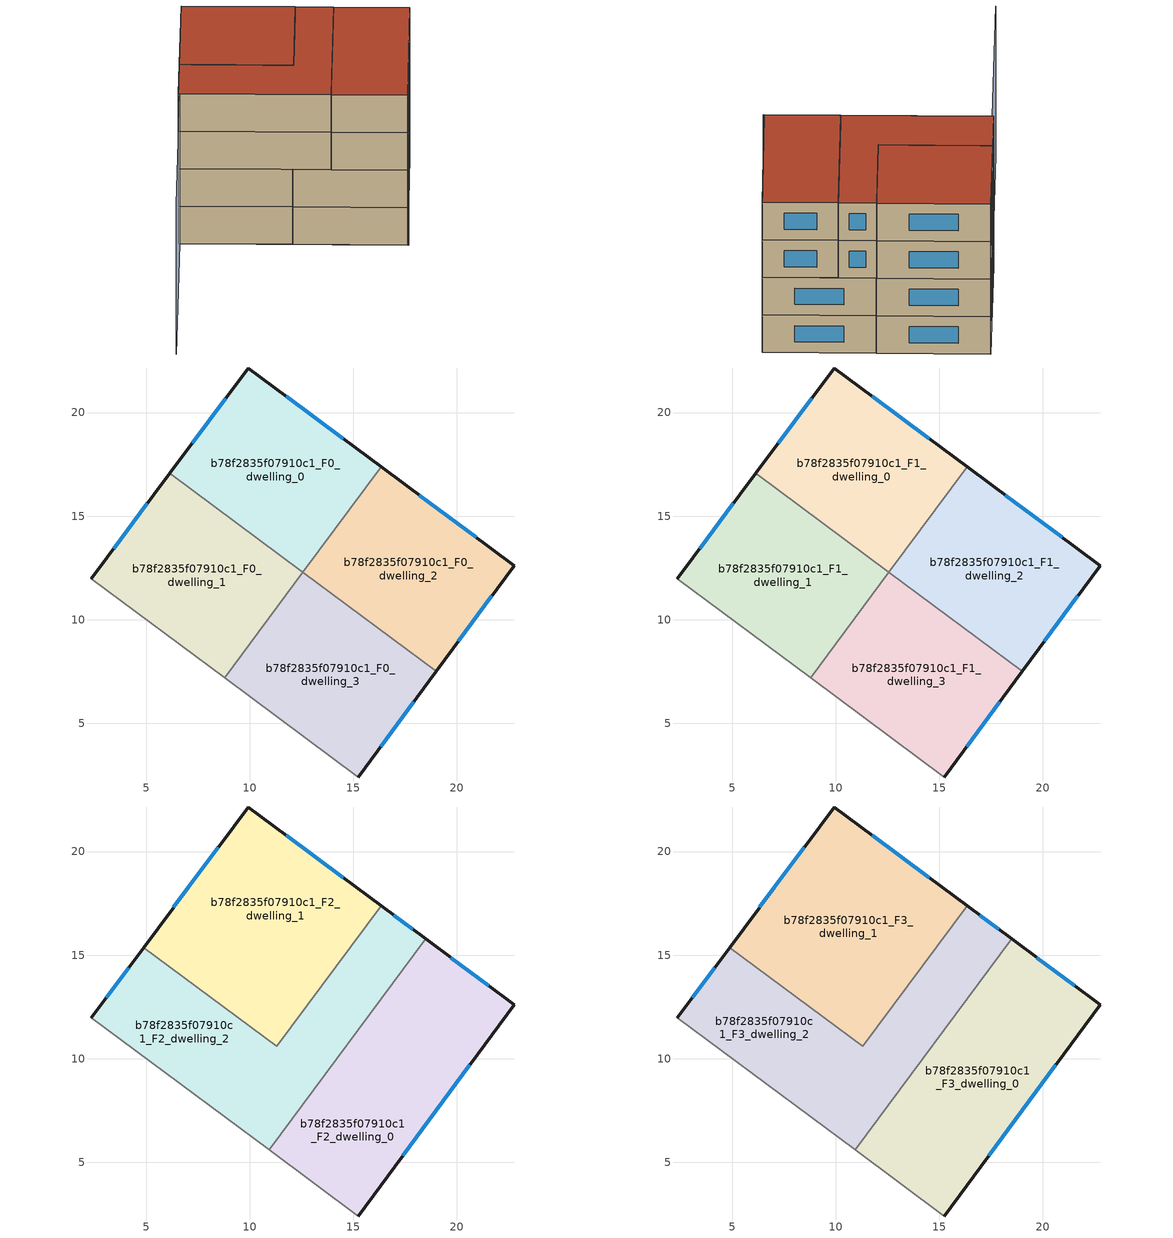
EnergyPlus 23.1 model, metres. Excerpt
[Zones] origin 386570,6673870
b78f2835f07910c1_F0_dwelling_0
 floor ground (EU_floor_Construction): 16.36,17.38 12.58,12.29 6.14,17.06 9.93,22.15 z0
 wall outside (EU_wall_Construction): 16.36,17.38 9.93,22.15 6.14,17.06 z0:3
 wall to b78f2835f07910c1_F0_dwelling_1 (EU_wall_Construction): 6.14,17.06 12.58,12.29 z0:3
 wall to b78f2835f07910c1_F0_dwelling_2 (EU_wall_Construction): 12.58,12.29 16.36,17.38 z0:3
 window (EU_Window_Construction): 8.85,20.7 7.23,18.52 / 14.52,18.74 11.77,20.79 z0.86:2.14
b78f2835f07910c1_F0_dwelling_1
 floor ground (EU_floor_Construction): 12.58,12.29 8.8,7.2 2.36,11.98 6.14,17.06 z0
 wall outside (EU_wall_Construction): 6.14,17.06 2.36,11.98 z0:3
 wall adiabatic (EU_wall_Construction): 2.36,11.98 8.8,7.2 z0:3
 wall to b78f2835f07910c1_F0_dwelling_3 (EU_wall_Construction): 8.8,7.2 12.57,12.28 z0:3
 window (EU_Window_Construction): 5.06,15.61 3.44,13.43 z0.86:2.14
b78f2835f07910c1_F0_dwelling_2
 floor ground (EU_floor_Construction): 22.77,12.61 19.01,7.5 12.57,12.28 16.36,17.38 z0
 wall outside (EU_wall_Construction): 19.01,7.5 22.77,12.61 16.36,17.38 z0:3
 wall to b78f2835f07910c1_F0_dwelling_3 (EU_wall_Construction): 12.57,12.28 19.01,7.5 z0:3
 window (EU_Window_Construction): 20.94,13.97 18.19,16.02 / 20.08,8.96 21.7,11.15 z0.86:2.14
b78f2835f07910c1_F0_dwelling_3
 floor ground (EU_floor_Construction): 19.01,7.5 15.26,2.4 8.8,7.2 12.57,12.28 z0
 wall outside (EU_wall_Construction): 15.26,2.4 19.01,7.5 z0:3
 wall adiabatic (EU_wall_Construction): 8.8,7.2 15.26,2.4 z0:3
 window (EU_Window_Construction): 16.33,3.86 17.94,6.04 z0.86:2.14
b78f2835f07910c1_F1_dwelling_0
 floor to b78f2835f07910c1_F0_dwelling_0 (EU_floor_Construction): 16.36,17.38 12.58,12.29 6.14,17.06 9.93,22.15 z3
 wall outside (EU_wall_Construction): 16.36,17.38 9.93,22.15 6.14,17.06 z3:6
 wall to b78f2835f07910c1_F1_dwelling_1 (EU_wall_Construction): 6.14,17.06 12.58,12.29 z3:6
 wall to b78f2835f07910c1_F1_dwelling_2 (EU_wall_Construction): 12.58,12.29 16.36,17.38 z3:6
 window (EU_Window_Construction): 8.85,20.7 7.23,18.52 / 14.52,18.74 11.77,20.79 z3.86:5.14
b78f2835f07910c1_F1_dwelling_1
 floor to b78f2835f07910c1_F0_dwelling_1 (EU_floor_Construction): 12.58,12.29 8.8,7.2 2.36,11.98 6.14,17.06 z3
 wall outside (EU_wall_Construction): 6.14,17.06 2.36,11.98 z3:6
 wall adiabatic (EU_wall_Construction): 2.36,11.98 8.8,7.2 z3:6
 wall to b78f2835f07910c1_F1_dwelling_3 (EU_wall_Construction): 8.8,7.2 12.57,12.28 z3:6
 window (EU_Window_Construction): 5.06,15.61 3.44,13.43 z3.86:5.14
b78f2835f07910c1_F1_dwelling_2
 floor to b78f2835f07910c1_F0_dwelling_2 (EU_floor_Construction): 22.77,12.61 19.01,7.5 12.57,12.28 16.36,17.38 z3
 wall outside (EU_wall_Construction): 19.01,7.5 22.77,12.61 16.36,17.38 z3:6
 wall to b78f2835f07910c1_F1_dwelling_3 (EU_wall_Construction): 12.57,12.28 19.01,7.5 z3:6
 window (EU_Window_Construction): 20.94,13.97 18.19,16.02 / 20.08,8.96 21.7,11.15 z3.86:5.14
b78f2835f07910c1_F1_dwelling_3
 floor to b78f2835f07910c1_F0_dwelling_3 (EU_floor_Construction): 19.01,7.5 15.25,2.4 8.8,7.2 12.57,12.28 z3
 wall outside (EU_wall_Construction): 15.26,2.4 19.01,7.5 z3:6
 wall adiabatic (EU_wall_Construction): 8.8,7.2 15.26,2.4 z3:6
 window (EU_Window_Construction): 16.33,3.86 17.94,6.04 z3.86:5.14
b78f2835f07910c1_F2_dwelling_0
 floor to b78f2835f07910c1_F1_dwelling_2 (EU_floor_Construction): 22.77,12.61 19.01,7.5 14.72,10.69 18.5,15.78 z6
 floor to b78f2835f07910c1_F1_dwelling_3 (EU_floor_Construction): 19.01,7.5 15.25,2.4 10.94,5.6 14.72,10.69 z6
 wall outside (EU_wall_Construction): 15.26,2.4 22.77,12.61 18.5,15.78 z6:9
 wall adiabatic (EU_wall_Construction): 10.94,5.6 15.26,2.4 z6:9
 wall to b78f2835f07910c1_F2_dwelling_2 (EU_wall_Construction): 18.5,15.78 10.94,5.6 z6:9
 window (EU_Window_Construction): 21.55,13.52 19.72,14.88 / 17.4,5.32 20.62,9.69 z6.86:8.14
b78f2835f07910c1_F2_dwelling_1
 floor to b78f2835f07910c1_F1_dwelling_0 (EU_floor_Construction): 16.36,17.38 12.58,12.29 6.14,17.06 9.93,22.15 z6
 floor to b78f2835f07910c1_F1_dwelling_1 (EU_floor_Construction): 12.58,12.29 11.31,10.59 4.88,15.36 6.14,17.06 z6
 wall outside (EU_wall_Construction): 16.36,17.38 9.93,22.15 4.88,15.37 z6:9
 wall to b78f2835f07910c1_F2_dwelling_2 (EU_wall_Construction): 4.88,15.37 11.31,10.59 16.36,17.38 z6:9
 window (EU_Window_Construction): 14.52,18.74 11.77,20.79 / 8.49,20.21 6.32,17.3 z6.86:8.14
b78f2835f07910c1_F2_dwelling_2
 floor to b78f2835f07910c1_F1_dwelling_2 (EU_floor_Construction): 18.5,15.78 14.72,10.69 12.57,12.28 16.36,17.38 z6
 floor to b78f2835f07910c1_F1_dwelling_1 (EU_floor_Construction): 12.52,12.21 8.8,7.2 2.36,11.98 4.88,15.36 11.31,10.59 z6
 floor to b78f2835f07910c1_F1_dwelling_3 (EU_floor_Construction): 14.72,10.69 10.94,5.6 8.8,7.2 12.57,12.28 z6
 wall outside (EU_wall_Construction): 4.88,15.37 2.36,11.98 / 18.5,15.78 16.36,17.38 z6:9
 wall adiabatic (EU_wall_Construction): 2.36,11.98 10.94,5.6 z6:9
 window (EU_Window_Construction): 4.16,14.4 3.08,12.95 / 17.89,16.24 16.97,16.92 z6.86:8.14
b78f2835f07910c1_F3_dwelling_0
 floor to b78f2835f07910c1_F2_dwelling_0 (EU_floor_Construction): 22.77,12.61 15.25,2.4 10.94,5.6 18.5,15.78 z9
 wall outside (EU_wall_Construction): 15.26,2.4 22.77,12.61 18.5,15.78 z9:12
 wall adiabatic (EU_wall_Construction): 10.94,5.6 15.26,2.4 z9:12
 wall to b78f2835f07910c1_F3_dwelling_2 (EU_wall_Construction): 18.5,15.78 10.94,5.6 z9:12
 window (EU_Window_Construction): 21.55,13.52 19.72,14.88 / 17.4,5.32 20.62,9.69 z9.86:11.14
 roof outside (EU_roof_Construction): 15.26,2.4 22.77,12.61 18.5,15.78 10.94,5.6 z12
b78f2835f07910c1_F3_dwelling_1
 floor to b78f2835f07910c1_F2_dwelling_1 (EU_floor_Construction): 16.36,17.38 11.31,10.59 4.88,15.37 9.93,22.15 z9
 wall outside (EU_wall_Construction): 16.36,17.38 9.93,22.15 4.88,15.37 z9:12
 wall to b78f2835f07910c1_F3_dwelling_2 (EU_wall_Construction): 4.88,15.37 11.31,10.59 16.36,17.38 z9:12
 window (EU_Window_Construction): 14.52,18.74 11.77,20.79 / 8.49,20.21 6.32,17.3 z9.86:11.14
 roof outside (EU_roof_Construction): 11.31,10.59 16.36,17.38 9.93,22.15 4.88,15.37 z12
b78f2835f07910c1_F3_dwelling_2
 floor to b78f2835f07910c1_F2_dwelling_2 (EU_floor_Construction): 18.5,15.78 10.94,5.6 2.36,11.98 4.88,15.37 11.31,10.59 16.36,17.38 z9
 wall outside (EU_wall_Construction): 4.88,15.37 2.36,11.98 / 18.5,15.78 16.36,17.38 z9:12
 wall adiabatic (EU_wall_Construction): 2.36,11.98 10.94,5.6 z9:12
 window (EU_Window_Construction): 4.16,14.4 3.08,12.95 / 17.89,16.24 16.97,16.92 z9.86:11.14
 roof outside (EU_roof_Construction): 10.94,5.6 18.5,15.78 16.36,17.38 11.31,10.59 4.88,15.37 2.36,11.98 z12
shading: -7.1,-0.92 2.43,11.92 / 2.43,11.92 15.32,2.35 z0:12
[Building]
EU S2 Campaign: North Axis=0; Terrain=City; Solar Distribution=FullExterior
[Site:Location]
Helsinki-Vantaa.AP: Latitude=60.317; Longitude=24.963; Time Zone=2; Elevation=54.6
[SizingPeriod:WeatherFileDays]
AnnualSizingPeriod: Begin Month=1; Begin Day of Month=1; End Month=12; End Day of Month=31; Day of Week for Start Day=Monday; Use Weather File Daylight Saving Period=No; Use Weather File Rain and Snow Indicators=No
[MATERIAL]
EU_InternalMass_Material: Roughness=MediumRough; Thickness=0.1; Conductivity=1; Density=1800; Specific Heat=900; Thermal Absorptance=0.9; Solar Absorptance=0.7; Visible Absorptance=0.7
[MATERIAL:NOMASS] Roughness=MediumRough; Thermal Absorptance=0.9; Solar Absorptance=0.7; Visible Absorptance=0.7
Name | Thermal Resistance
EU_wall_NoMass | 1.10183
EU_roof_NoMass; EU_floor_NoMass | 1.70606
[WINDOWMATERIAL:SIMPLEGLAZINGSYSTEM]
EU_Window_SimpleGlazing: UFactor=3.11035; Solar Heat Gain Coefficient=0.8; Visible Transmittance=0.8
[CONSTRUCTION]
EU_wall_Construction: EU_wall_NoMass
EU_roof_Construction: EU_roof_NoMass
EU_floor_Construction: EU_floor_NoMass
EU_Window_Construction: EU_Window_SimpleGlazing
EU_InternalMass_Construction: EU_InternalMass_Material
[ZONE] Type=1; Multiplier=1; Ceiling Height=autocalculate; Floor Area=autocalculate; Part of Total Floor Area=Yes
Name | Volume
b78f2835f07910c1_F0_dwelling_0 | 152.465
b78f2835f07910c1_F1_dwelling_0 | 152.463
b78f2835f07910c1_F2_dwelling_0 | 203.282
b78f2835f07910c1_F3_dwelling_0 | 203.286
b78f2835f07910c1_F0_dwelling_1; b78f2835f07910c1_F1_dwelling_1 | 152.454
b78f2835f07910c1_F2_dwelling_1 | 203.266
b78f2835f07910c1_F3_dwelling_1 | 203.269
b78f2835f07910c1_F0_dwelling_2 | 152.461
b78f2835f07910c1_F1_dwelling_2 | 152.459
b78f2835f07910c1_F2_dwelling_2 | 203.235
b78f2835f07910c1_F3_dwelling_2 | 203.287
b78f2835f07910c1_F0_dwelling_3 | 152.455
b78f2835f07910c1_F1_dwelling_3 | 152.456
[INTERNALMASS] Construction=EU_InternalMass_Construction
Name | Zone or ZoneList | Surface Area
b78f2835f07910c1_F0_dwelling_0_EU_InternalMass | b78f2835f07910c1_F0_dwelling_0 | 50.8212
b78f2835f07910c1_F0_dwelling_1_EU_InternalMass | b78f2835f07910c1_F0_dwelling_1 | 50.818
b78f2835f07910c1_F0_dwelling_2_EU_InternalMass | b78f2835f07910c1_F0_dwelling_2 | 50.82
b78f2835f07910c1_F0_dwelling_3_EU_InternalMass | b78f2835f07910c1_F0_dwelling_3 | 50.8184
b78f2835f07910c1_F1_dwelling_0_EU_InternalMass | b78f2835f07910c1_F1_dwelling_0 | 50.8212
b78f2835f07910c1_F1_dwelling_1_EU_InternalMass | b78f2835f07910c1_F1_dwelling_1 | 50.818
b78f2835f07910c1_F1_dwelling_2_EU_InternalMass | b78f2835f07910c1_F1_dwelling_2 | 50.82
b78f2835f07910c1_F1_dwelling_3_EU_InternalMass | b78f2835f07910c1_F1_dwelling_3 | 50.8184
b78f2835f07910c1_F2_dwelling_0_EU_InternalMass | b78f2835f07910c1_F2_dwelling_0 | 67.7588
b78f2835f07910c1_F2_dwelling_1_EU_InternalMass | b78f2835f07910c1_F2_dwelling_1 | 67.7556
b78f2835f07910c1_F2_dwelling_2_EU_InternalMass | b78f2835f07910c1_F2_dwelling_2 | 67.7627
b78f2835f07910c1_F3_dwelling_0_EU_InternalMass | b78f2835f07910c1_F3_dwelling_0 | 67.7588
b78f2835f07910c1_F3_dwelling_1_EU_InternalMass | b78f2835f07910c1_F3_dwelling_1 | 67.7556
b78f2835f07910c1_F3_dwelling_2_EU_InternalMass | b78f2835f07910c1_F3_dwelling_2 | 67.7627
[OTHEREQUIPMENT] Fuel Type=Electricity; Design Level Calculation Method=Watts/Area; Power per Zone Floor Area=1; Fraction Latent=0; Fraction Radiant=0; Fraction Lost=0; Carbon Dioxide Generation Rate=0; EndUse Subcategory=EU_Step8_InternalGains
Name | Zone or ZoneList or Space or SpaceList | Schedule
EU_Step8_InternalGain_b78f2835f07910c1_F0_dwelling_0_f000 | b78f2835f07910c1_F0_dwelling_0 | EU_Step8_GainSchedule_b78f2835f07910c1_F0_dwelling_0_f000
EU_Step8_InternalGain_b78f2835f07910c1_F0_dwelling_1_f000 | b78f2835f07910c1_F0_dwelling_1 | EU_Step8_GainSchedule_b78f2835f07910c1_F0_dwelling_1_f000
EU_Step8_InternalGain_b78f2835f07910c1_F0_dwelling_2_f000 | b78f2835f07910c1_F0_dwelling_2 | EU_Step8_GainSchedule_b78f2835f07910c1_F0_dwelling_2_f000
EU_Step8_InternalGain_b78f2835f07910c1_F0_dwelling_3_f000 | b78f2835f07910c1_F0_dwelling_3 | EU_Step8_GainSchedule_b78f2835f07910c1_F0_dwelling_3_f000
EU_Step8_InternalGain_b78f2835f07910c1_F1_dwelling_0_f000 | b78f2835f07910c1_F1_dwelling_0 | EU_Step8_GainSchedule_b78f2835f07910c1_F1_dwelling_0_f000
EU_Step8_InternalGain_b78f2835f07910c1_F1_dwelling_1_f000 | b78f2835f07910c1_F1_dwelling_1 | EU_Step8_GainSchedule_b78f2835f07910c1_F1_dwelling_1_f000
EU_Step8_InternalGain_b78f2835f07910c1_F1_dwelling_2_f000 | b78f2835f07910c1_F1_dwelling_2 | EU_Step8_GainSchedule_b78f2835f07910c1_F1_dwelling_2_f000
EU_Step8_InternalGain_b78f2835f07910c1_F1_dwelling_3_f000 | b78f2835f07910c1_F1_dwelling_3 | EU_Step8_GainSchedule_b78f2835f07910c1_F1_dwelling_3_f000
EU_Step8_InternalGain_b78f2835f07910c1_F2_dwelling_0_f000 | b78f2835f07910c1_F2_dwelling_0 | EU_Step8_GainSchedule_b78f2835f07910c1_F2_dwelling_0_f000
EU_Step8_InternalGain_b78f2835f07910c1_F2_dwelling_1_f000 | b78f2835f07910c1_F2_dwelling_1 | EU_Step8_GainSchedule_b78f2835f07910c1_F2_dwelling_1_f000
EU_Step8_InternalGain_b78f2835f07910c1_F2_dwelling_2_f000 | b78f2835f07910c1_F2_dwelling_2 | EU_Step8_GainSchedule_b78f2835f07910c1_F2_dwelling_2_f000
EU_Step8_InternalGain_b78f2835f07910c1_F3_dwelling_0_f000 | b78f2835f07910c1_F3_dwelling_0 | EU_Step8_GainSchedule_b78f2835f07910c1_F3_dwelling_0_f000
EU_Step8_InternalGain_b78f2835f07910c1_F3_dwelling_1_f000 | b78f2835f07910c1_F3_dwelling_1 | EU_Step8_GainSchedule_b78f2835f07910c1_F3_dwelling_1_f000
EU_Step8_InternalGain_b78f2835f07910c1_F3_dwelling_2_f000 | b78f2835f07910c1_F3_dwelling_2 | EU_Step8_GainSchedule_b78f2835f07910c1_F3_dwelling_2_f000
[ZONEVENTILATION:DESIGNFLOWRATE] Schedule=EU_AlwaysOn; Design Flow Rate Calculation Method=AirChanges/Hour; Air Changes per Hour=0.756316; Ventilation Type=Natural; Fan Pressure Rise=0; Fan Total Efficiency=1; Constant Term Coefficient=1; Temperature Term Coefficient=0; Velocity Term Coefficient=0; Velocity Squared Term Coefficient=0; Minimum Indoor Temperature=-100; Maximum Indoor Temperature=100; Delta Temperature=-100; Minimum Outdoor Temperature=-100; Maximum Outdoor Temperature=100; Maximum Wind Speed=40
Name | Zone or ZoneList or Space or SpaceList
EU_ConstantAir_b78f2835f07910c1_F0_dwelling_0 | b78f2835f07910c1_F0_dwelling_0
EU_ConstantAir_b78f2835f07910c1_F0_dwelling_1 | b78f2835f07910c1_F0_dwelling_1
EU_ConstantAir_b78f2835f07910c1_F0_dwelling_2 | b78f2835f07910c1_F0_dwelling_2
EU_ConstantAir_b78f2835f07910c1_F0_dwelling_3 | b78f2835f07910c1_F0_dwelling_3
EU_ConstantAir_b78f2835f07910c1_F1_dwelling_0 | b78f2835f07910c1_F1_dwelling_0
EU_ConstantAir_b78f2835f07910c1_F1_dwelling_1 | b78f2835f07910c1_F1_dwelling_1
EU_ConstantAir_b78f2835f07910c1_F1_dwelling_2 | b78f2835f07910c1_F1_dwelling_2
EU_ConstantAir_b78f2835f07910c1_F1_dwelling_3 | b78f2835f07910c1_F1_dwelling_3
EU_ConstantAir_b78f2835f07910c1_F2_dwelling_0 | b78f2835f07910c1_F2_dwelling_0
EU_ConstantAir_b78f2835f07910c1_F2_dwelling_1 | b78f2835f07910c1_F2_dwelling_1
EU_ConstantAir_b78f2835f07910c1_F2_dwelling_2 | b78f2835f07910c1_F2_dwelling_2
EU_ConstantAir_b78f2835f07910c1_F3_dwelling_0 | b78f2835f07910c1_F3_dwelling_0
EU_ConstantAir_b78f2835f07910c1_F3_dwelling_1 | b78f2835f07910c1_F3_dwelling_1
EU_ConstantAir_b78f2835f07910c1_F3_dwelling_2 | b78f2835f07910c1_F3_dwelling_2
[HVACTEMPLATE:THERMOSTAT] Constant Heating Setpoint=20; Constant Cooling Setpoint=50
EU_HeatOnly_b78f2835f07910c1_F0_dwelling_0; EU_HeatOnly_b78f2835f07910c1_F0_dwelling_1; EU_HeatOnly_b78f2835f07910c1_F0_dwelling_2; EU_HeatOnly_b78f2835f07910c1_F0_dwelling_3; EU_HeatOnly_b78f2835f07910c1_F1_dwelling_0; EU_HeatOnly_b78f2835f07910c1_F1_dwelling_1; EU_HeatOnly_b78f2835f07910c1_F1_dwelling_2; EU_HeatOnly_b78f2835f07910c1_F1_dwelling_3; EU_HeatOnly_b78f2835f07910c1_F2_dwelling_0; EU_HeatOnly_b78f2835f07910c1_F2_dwelling_1; EU_HeatOnly_b78f2835f07910c1_F2_dwelling_2; EU_HeatOnly_b78f2835f07910c1_F3_dwelling_0; EU_HeatOnly_b78f2835f07910c1_F3_dwelling_1; EU_HeatOnly_b78f2835f07910c1_F3_dwelling_2
[HVACTEMPLATE:ZONE:IDEALLOADSAIRSYSTEM] System Availability Schedule=EU_AlwaysOn; Maximum Heating Supply Air Temperature=50; Minimum Cooling Supply Air Temperature=13; Maximum Heating Supply Air Humidity Ratio=0.0156; Minimum Cooling Supply Air Humidity Ratio=0.0077; Heating Limit=NoLimit; Cooling Limit=NoLimit; Heating Availability Schedule=EU_AlwaysOn; Cooling Availability Schedule=EU_CoolingOff; Dehumidification Control Type=ConstantSensibleHeatRatio; Cooling Sensible Heat Ratio=0.7; Dehumidification Setpoint=60; Humidification Control Type=None; Humidification Setpoint=30; Outdoor Air Method=None; Outdoor Air Flow Rate per Person=0.00944; Outdoor Air Flow Rate per Zone Floor Area=0; Outdoor Air Flow Rate per Zone=0; Demand Controlled Ventilation Type=None; Outdoor Air Economizer Type=NoEconomizer; Heat Recovery Type=None; Sensible Heat Recovery Effectiveness=0.7; Latent Heat Recovery Effectiveness=0.65
Name | Template Thermostat
b78f2835f07910c1_F0_dwelling_0 | EU_HeatOnly_b78f2835f07910c1_F0_dwelling_0
b78f2835f07910c1_F0_dwelling_1 | EU_HeatOnly_b78f2835f07910c1_F0_dwelling_1
b78f2835f07910c1_F0_dwelling_2 | EU_HeatOnly_b78f2835f07910c1_F0_dwelling_2
b78f2835f07910c1_F0_dwelling_3 | EU_HeatOnly_b78f2835f07910c1_F0_dwelling_3
b78f2835f07910c1_F1_dwelling_0 | EU_HeatOnly_b78f2835f07910c1_F1_dwelling_0
b78f2835f07910c1_F1_dwelling_1 | EU_HeatOnly_b78f2835f07910c1_F1_dwelling_1
b78f2835f07910c1_F1_dwelling_2 | EU_HeatOnly_b78f2835f07910c1_F1_dwelling_2
b78f2835f07910c1_F1_dwelling_3 | EU_HeatOnly_b78f2835f07910c1_F1_dwelling_3
b78f2835f07910c1_F2_dwelling_0 | EU_HeatOnly_b78f2835f07910c1_F2_dwelling_0
b78f2835f07910c1_F2_dwelling_1 | EU_HeatOnly_b78f2835f07910c1_F2_dwelling_1
b78f2835f07910c1_F2_dwelling_2 | EU_HeatOnly_b78f2835f07910c1_F2_dwelling_2
b78f2835f07910c1_F3_dwelling_0 | EU_HeatOnly_b78f2835f07910c1_F3_dwelling_0
b78f2835f07910c1_F3_dwelling_1 | EU_HeatOnly_b78f2835f07910c1_F3_dwelling_1
b78f2835f07910c1_F3_dwelling_2 | EU_HeatOnly_b78f2835f07910c1_F3_dwelling_2
[SIZING:ZONE] Zone Cooling Design Supply Air Temperature Input Method=SupplyAirTemperature; Zone Cooling Design Supply Air Temperature=13; Zone Heating Design Supply Air Temperature Input Method=SupplyAirTemperature; Zone Heating Design Supply Air Temperature=50; Zone Cooling Design Supply Air Humidity Ratio=0.008; Zone Heating Design Supply Air Humidity Ratio=0.008; Cooling Design Air Flow Method=DesignDay; Cooling Design Air Flow Rate=0; Cooling Minimum Air Flow per Zone Floor Area=0.000762; Cooling Minimum Air Flow=0; Cooling Minimum Air Flow Fraction=0.2; Heating Design Air Flow Method=DesignDay; Heating Design Air Flow Rate=0; Heating Maximum Air Flow per Zone Floor Area=0.002032; Heating Maximum Air Flow=0.141576; Heating Maximum Air Flow Fraction=0.3; Account for Dedicated Outdoor Air System=No; Dedicated Outdoor Air System Control Strategy=NeutralSupplyAir; Dedicated Outdoor Air Low Setpoint Temperature for Design=autosize; Dedicated Outdoor Air High Setpoint Temperature for Design=autosize; Zone Load Sizing Method=Sensible Load Only No Latent Load; Zone Latent Cooling Design Supply Air Humidity Ratio Input Method=HumidityRatioDifference; Zone Cooling Design Supply Air Humidity Ratio Difference=0.005; Zone Latent Heating Design Supply Air Humidity Ratio Input Method=HumidityRatioDifference; Zone Humidification Design Supply Air Humidity Ratio Difference=0.005
b78f2835f07910c1_F0_dwelling_0; b78f2835f07910c1_F0_dwelling_1; b78f2835f07910c1_F0_dwelling_2; b78f2835f07910c1_F0_dwelling_3; b78f2835f07910c1_F1_dwelling_0; b78f2835f07910c1_F1_dwelling_1; b78f2835f07910c1_F1_dwelling_2; b78f2835f07910c1_F1_dwelling_3; b78f2835f07910c1_F2_dwelling_0; b78f2835f07910c1_F2_dwelling_1; b78f2835f07910c1_F2_dwelling_2; b78f2835f07910c1_F3_dwelling_0; b78f2835f07910c1_F3_dwelling_1; b78f2835f07910c1_F3_dwelling_2
[SCHEDULE:CONSTANT]
Name | Hourly Value
EU_AlwaysOn | 1
EU_CoolingOff | 0
[SCHEDULE:FILE] Column Number=1; Rows to Skip at Top=0; Number of Hours of Data=8760; Column Separator=Comma; Interpolate to Timestep=No; Minutes per Item=60; Adjust Schedule for Daylight Savings=Yes
Name | File
EU_Step8_GainSchedule_b78f2835f07910c1_F0_dwelling_0_f000 | ../../schedules/b78f2835f07910c1/b78f2835f07910c1_F0_dwelling_0_f000_gain.csv
EU_Step8_GainSchedule_b78f2835f07910c1_F0_dwelling_1_f000 | ../../schedules/b78f2835f07910c1/b78f2835f07910c1_F0_dwelling_1_f000_gain.csv
EU_Step8_GainSchedule_b78f2835f07910c1_F0_dwelling_2_f000 | ../../schedules/b78f2835f07910c1/b78f2835f07910c1_F0_dwelling_2_f000_gain.csv
EU_Step8_GainSchedule_b78f2835f07910c1_F0_dwelling_3_f000 | ../../schedules/b78f2835f07910c1/b78f2835f07910c1_F0_dwelling_3_f000_gain.csv
EU_Step8_GainSchedule_b78f2835f07910c1_F1_dwelling_0_f000 | ../../schedules/b78f2835f07910c1/b78f2835f07910c1_F1_dwelling_0_f000_gain.csv
EU_Step8_GainSchedule_b78f2835f07910c1_F1_dwelling_1_f000 | ../../schedules/b78f2835f07910c1/b78f2835f07910c1_F1_dwelling_1_f000_gain.csv
EU_Step8_GainSchedule_b78f2835f07910c1_F1_dwelling_2_f000 | ../../schedules/b78f2835f07910c1/b78f2835f07910c1_F1_dwelling_2_f000_gain.csv
EU_Step8_GainSchedule_b78f2835f07910c1_F1_dwelling_3_f000 | ../../schedules/b78f2835f07910c1/b78f2835f07910c1_F1_dwelling_3_f000_gain.csv
EU_Step8_GainSchedule_b78f2835f07910c1_F2_dwelling_0_f000 | ../../schedules/b78f2835f07910c1/b78f2835f07910c1_F2_dwelling_0_f000_gain.csv
EU_Step8_GainSchedule_b78f2835f07910c1_F2_dwelling_1_f000 | ../../schedules/b78f2835f07910c1/b78f2835f07910c1_F2_dwelling_1_f000_gain.csv
EU_Step8_GainSchedule_b78f2835f07910c1_F2_dwelling_2_f000 | ../../schedules/b78f2835f07910c1/b78f2835f07910c1_F2_dwelling_2_f000_gain.csv
EU_Step8_GainSchedule_b78f2835f07910c1_F3_dwelling_0_f000 | ../../schedules/b78f2835f07910c1/b78f2835f07910c1_F3_dwelling_0_f000_gain.csv
EU_Step8_GainSchedule_b78f2835f07910c1_F3_dwelling_1_f000 | ../../schedules/b78f2835f07910c1/b78f2835f07910c1_F3_dwelling_1_f000_gain.csv
EU_Step8_GainSchedule_b78f2835f07910c1_F3_dwelling_2_f000 | ../../schedules/b78f2835f07910c1/b78f2835f07910c1_F3_dwelling_2_f000_gain.csv
